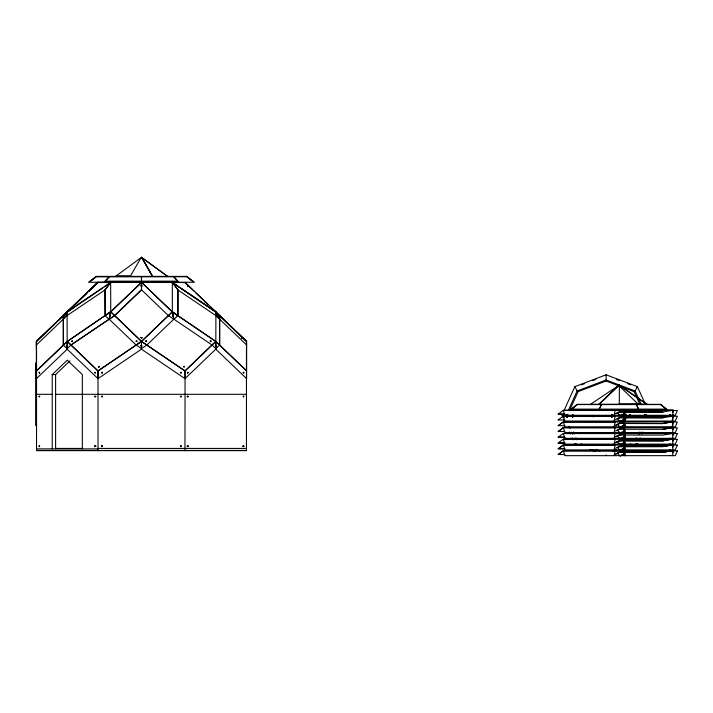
<?xml version="1.0" encoding="UTF-8"?>
<svg xmlns="http://www.w3.org/2000/svg" width="713" height="713" viewBox="0 0 713 713"><rect width="100%" height="100%" fill="white"/><g stroke="black" fill="none" stroke-linecap="round" stroke-linejoin="round"><path stroke-width="1.07" d="M72.503 341.224L72.271 341.456M136.905 341.224L136.646 341.482M39.589 372.739L39.536 372.507M67.468 346.028L67.236 346.063M95.337 372.739L95.15 372.89M243.775 372.739L243.365 372.783M243.489 396.285L243.721 396.41M243.775 446.285L243.632 446.097M625.256 435.358L623.055 433.326L673.286 433.21L662.947 435.082L619.517 435.082M672.947 439.065L623.456 438.985L615.56 442.63L623.456 438.985M672.6 415.287L673.286 410.492M672.6 421.053L673.286 416.267M672.6 426.82L673.286 422.034M672.956 427.542L672.671 429.716M672.6 432.586L673.286 427.8M672.956 433.308L623.055 433.308L617.226 435.955L620.141 438.638L624.998 436.454M672.6 438.352L673.286 433.566M672.6 444.128L673.286 439.333M672.6 449.894L673.286 445.099M672.956 450.607L672.671 452.782M672.6 455.66L673.286 450.866M39.616 396.58L39.634 396.41M39.358 446.097L39.456 445.946M187.867 396.58L187.84 396.74M672.671 412.417L672.947 410.492M672.261 421.053L672.947 416M672.261 426.82L672.947 421.766M672.671 435.483L672.947 433.566M672.671 441.249L672.947 439.333M672.671 447.015L672.947 444.832M98.964 366.598L98.929 367.043M614.08 415.287L615.114 410.492M614.08 421.053L615.114 416.089L563.341 416.107L558.163 419.895M614.08 426.82L615.114 422.034M614.08 432.586L615.114 427.8M614.08 438.352L615.114 433.566M614.08 444.128L615.114 439.333M614.08 449.894L615.114 445.099M614.08 455.66L615.114 450.866M36.327 345.021L67.093 315.538L105.034 289.915L110.649 282.295L110.756 311.911L109.178 319.192L136.13 345.021L141.495 348.657L146.86 345.021L173.838 319.148L172.243 311.848L173.892 319.192L212.037 344.976L215.861 348.657L219.657 345.021L219.666 319.148L215.87 311.875L172.261 282.544M183.856 366.616L183.981 366.66M141.557 282.357L172.296 311.831L215.834 341.34L246.618 370.929M177.867 315.601L177.867 289.915L172.323 282.286L177.956 289.915L177.911 315.538L173.927 319.379L168.357 315.538M177.911 315.538L172.341 311.768L141.495 341.384L97.931 370.929L97.993 378.648L141.468 349.183L141.531 341.34L110.667 311.786L67.28 341.509L36.541 370.974M598.938 404.503L618.804 385.243M619.312 386.072L638.269 404.235M619.312 404.235L619.365 385.885M187.617 372.783L187.938 372.436L187.751 372.89M173.553 276.608L177.573 281.154L105.426 281.154L109.445 276.608M95.168 446.08L95.016 446.32M564.126 410.296L574.838 386.642L606.112 374.797L637.377 386.642L645.417 404.387M565.552 416.499L566.443 414.529M568.225 410.608L577.12 390.974L606.112 379.993L635.105 390.974L641.335 404.717M566.55 417.185L567.887 414.235M569.669 410.305L578.136 391.615L606.112 381.018L634.089 391.615L639.882 404.405M635.426 439.814L636.317 437.844M638.099 433.914L638.991 431.944M639.552 434.164L640.443 432.203M639.169 439.876L640.06 437.898M641.843 433.959L642.743 431.989M598.635 410.233L601.629 404.324L598.688 410.233M142.199 258.097L152.52 276.163M167.626 276.537L141.566 257.384M110.622 282.384L67.067 311.786L63.359 319.192L63.332 345.021L63.323 319.148L64.348 317.374M66.247 313.738L67.191 311.911L72.833 308.239M95.016 396.633L95.845 396.41M140.702 257.919L115.925 276.091L130.434 276.091L140.791 258.097M638.509 409.021L636.237 404.547M243.391 446.106L242.901 446.32M177.867 289.915L215.861 315.601L246.671 345.021M185.122 282.357L246.653 341.34L246.618 378.648L215.789 349.183L215.843 341.322L185.068 370.929L184.97 450.643M146.103 341.188L146.522 341.429L146.308 341.028M168.357 315.601L141.557 289.852L141.495 276.359L141.441 289.915L114.633 315.601L109.062 319.379L105.096 315.565L110.649 311.768L141.495 341.509L184.97 370.974L215.861 341.384M185.068 378.648L185.068 370.929L141.495 341.384L141.468 349.183L185.006 378.648L215.807 349.183L215.905 311.768L172.368 282.384M219.871 319.335L215.905 315.538M210.495 341.188L210.914 341.429L210.7 341.028M619.125 385.145L590.507 404.324M647.208 404.503L619.196 385.189M590.631 404.503L647.377 404.289M141.37 257.268L167.715 276.43M90.48 281.287L96.282 276.706L186.788 276.608L192.51 281.287M243.489 372.436L243.605 372.596M104.027 282.259L109.445 276.386M185.006 282.544L97.824 282.286L63.127 315.565L63.127 319.335M187.786 286.359L188.33 285.788M187.867 286.439L188.41 285.868M215.923 311.768L219.631 319.192L219.595 345.021M219.862 315.538L219.8 319.379M241.921 338.247L242.465 337.686M242.081 338.399L242.625 337.837M242.162 338.479L242.705 337.917M75.132 304.46L86.95 293.123L75.952 303.729M88.528 291.608L97.815 282.295L36.345 341.34L36.416 348.657M57.031 321.866L36.541 341.509L36.541 450.643L246.457 450.643L246.457 341.509L211.77 308.266L246.618 341.465M58.609 320.351L72.013 307.508M89.348 290.886L94.517 286.118M95.658 284.844L98.02 282.58M141.441 282.295L110.693 311.831L109.089 319.192L70.961 344.976L67.129 348.657L63.332 345.021L67.12 341.34L67.254 349.183L36.408 378.648L36.354 341.322L71.184 308.239M110.756 311.911L141.495 282.544M52.218 448.869L52.218 374.575L67.28 360.145L82.334 374.575L82.334 448.869M141.441 289.852L114.633 315.601L70.988 345.021M52.218 374.575L55.614 374.575L69.874 360.903M172.323 282.286L172.323 311.911L141.495 341.509L98.02 370.974L98.02 450.643M598.849 404.396L618.144 385.902M187.154 396.41L187.786 396.357M636.816 387.15L637.377 386.642L635.105 390.974L634.089 391.615M569.99 410.233L577.156 404.324L660.791 404.351L667.867 410.233M666.058 409.253L660.764 404.574L577.093 404.574L571.799 409.253M577.156 404.547L571.799 409.119L666.058 409.119L664.534 407.854M39.545 372.48L39.554 372.828M215.62 346.179L215.763 346.063M187.84 445.937L187.706 446.374M615.114 421.944L563.341 421.873L558.163 425.661L564.821 425.732M558.208 425.732L563.35 421.944L623.661 421.944M564.821 431.508L558.199 431.436L563.35 427.711L615.114 427.711M563.297 444.939L615.114 444.921L563.35 444.921L558.163 448.735L564.821 448.807M563.35 445.01L558.208 448.807L564.812 448.735M563.35 450.687L558.163 454.502L564.821 454.573M558.208 454.573L563.35 450.776L615.114 450.776M102.61 288.052L67.405 312.098M104.419 286.876L109.829 283.159M67.218 341.42L110.675 311.759M136.13 345.021L141.495 341.384M215.861 315.601L215.932 311.786M246.6 370.894L215.718 341.509L172.296 311.955M625.256 412.292L623.055 410.233L617.226 412.863L620.105 415.51L624.998 413.38M625.969 418.709L620.141 421.338L617.226 418.656L623.055 416.009L673.286 416L623.456 415.911L615.56 419.565M624.962 419.092L620.141 421.338M617.226 424.404L623.055 421.775L625.256 423.825M623.456 421.677L615.56 425.331L623.465 421.766L673.286 421.677L623.465 421.766M620.141 427.105L624.998 424.921L620.141 427.105L617.226 424.422M619.472 429.235L662.947 429.315L673.286 427.444L623.456 427.444L615.524 431.017M624.998 430.688L620.141 432.871L617.226 430.189L623.109 427.542L625.256 429.591M624.962 436.392L620.141 438.638M624.998 442.22L620.141 444.413L617.226 441.721L623.091 439.155M620.141 450.179L624.962 447.924L620.141 450.179L617.226 447.47L623.091 444.921L673.286 444.743L662.938 446.534L619.517 446.614L662.947 446.614L673.286 444.832L623.456 444.752L615.524 448.317M617.226 453.236L623.055 450.607L673.286 450.598L623.456 450.518L615.56 454.172L623.456 450.518M624.962 453.691L620.105 455.883L624.998 453.753M581.541 384.833L584.615 383.665M592.806 380.564L595.872 379.405M612.324 451.008L616.469 449.44M627.868 445.117L630.978 443.941M615.31 450.072L613.269 450.848L615.364 450.099M627.574 445.429L629.615 444.654M627.69 445.429L629.748 444.654M616.469 451.044L620.604 449.475M631.994 445.162L637.377 443.816L633.349 445.349M618.216 451.071L622.253 449.546M95.105 445.946L95.845 446.097M662.947 412.016L619.472 411.936L662.947 412.016L673.286 410.144L623.456 410.144L615.56 413.798L623.465 410.144M662.947 417.782L619.508 417.693L662.947 417.782L673.286 416M662.938 423.46L673.277 421.677L662.947 423.549L619.472 423.469L662.947 423.549M662.938 440.768L673.277 438.985L662.947 440.848L619.472 440.768L662.947 440.848M662.938 452.3L673.277 450.518L662.947 452.381L619.472 452.3L662.947 452.381M130.604 276.323L115.239 276.359M186.788 276.386L96.202 276.386L88.537 282.259L194.453 282.259L186.717 276.359M186.788 276.608L96.202 276.608L90.48 281.154M215.486 345.841L215.718 346.179M36.541 394.307L52.218 394.307M55.721 394.307L246.457 394.307M95.292 396.633L95.845 396.633M187.154 396.633L187.706 396.41M619.365 404.057L638.322 404.057M673.286 410.233L563.35 410.323L558.163 414.128M615.114 410.412L563.297 410.34M623.447 410.492L563.35 410.492L564.928 415.287L675.309 415.287L677.35 410.492L668.856 410.492M564.812 414.128L558.199 414.128L564.821 414.2M669.872 415.153L670.603 415.153M563.297 416.107L623.652 416.267M668.856 416.267L677.35 416.267L675.309 421.053L625.622 421.053L623.893 417.221M564.821 419.966L558.208 419.966M625.31 421.053L564.928 421.053L563.35 416.178M668.856 422.034L677.35 422.034L675.309 426.82L625.622 426.82L623.893 422.987M625.31 426.82L564.928 426.82L563.35 422.034M615.114 433.477L563.341 433.406L558.163 437.203M669.872 433.7L670.496 433.566M564.812 437.203L558.199 437.203L564.821 437.274M669.872 438.228L670.496 438.352M615.114 439.155L563.341 439.172L558.163 442.969L564.821 443.04M669.872 439.466L670.603 439.333M564.812 442.969L558.208 443.04M669.872 443.994L670.603 443.994M672.947 445.055L629.481 444.921M187.154 446.097L187.974 446.097M242.901 446.097L243.721 446.097M95.292 446.32L95.845 446.32M187.154 446.32L187.706 446.32M55.721 448.424L82.289 448.424M98.02 448.424L246.457 448.424M36.541 448.869L98.02 448.869M670.603 449.76L669.962 449.894M36.541 450.42L246.457 450.42M669.872 455.527L670.603 455.527M616.344 379.405L619.419 380.564M627.609 383.665L630.675 384.833M581.247 443.941L584.348 445.117M595.747 449.44L599.891 451.008M582.476 444.654L584.651 445.429M580.222 445.162L574.838 443.816L578.876 445.349M591.612 449.475L595.756 451.044M589.972 449.546L594.009 451.071M173.553 276.386L178.972 282.259M636.29 404.351L639.222 410.233M67.138 315.601L67.209 312M36.399 370.894L67.191 341.384L97.993 370.929L67.254 341.465M578.136 391.615L577.12 390.974L574.838 386.642L575.4 387.15M647.226 404.503L618.929 385.065M174.07 283.765L178.58 286.876M180.38 288.052L215.718 312.044M564.304 416.918L561.889 415.224L562.78 417.203M187.546 277.348L191.681 280.521M662.234 405.947L660.701 404.547M625.265 417.978L623.055 416.027L625.256 418.059M617.262 412.943L620.105 415.51M625.265 435.278L623.091 433.388M617.226 453.254L620.141 455.946M184.97 282.58L194.462 291.608M196.039 293.123L207.866 304.46M172.243 311.911L141.415 282.286M97.993 378.648L67.191 349.183L67.093 311.848M563.297 427.64L677.35 427.8L675.309 432.586L564.928 432.586L563.35 427.8M558.208 431.508L563.35 427.622M618.011 386.072L599.045 404.235M110.738 282.544L104.998 289.852L105.123 315.601L105.078 289.852M142.743 259.06L151.922 275.316M130.417 276.056L130.675 276.359M141.441 257.188L152.377 276.359M645.782 414.529L646.664 416.499M644.338 414.235L645.229 416.205M573.234 431.944L574.125 433.914M575.908 437.844L576.799 439.814M569.108 426.312L569.999 428.281M571.781 432.203L572.673 434.164M563.671 419.173L565.017 422.132M569.482 431.989L570.373 433.959M572.165 437.898L573.056 439.876M623.893 411.454L625.622 415.287M623.893 428.754L625.622 432.586M623.893 434.52L625.622 438.352M623.893 440.295L625.622 444.128M623.893 446.062L625.622 449.894M623.893 451.828L625.622 455.66M623.911 413.371L624.454 415.287M623.911 419.137L624.454 421.053M623.911 424.903L624.454 426.82M623.911 430.67L624.454 432.586M623.911 436.436L624.454 438.352M623.911 442.212L624.454 444.128M623.911 447.978L624.454 449.894M623.911 453.744L624.454 455.66M623.715 413.371L624.125 415.287M623.715 419.137L624.125 421.053M623.715 424.903L624.125 426.82M623.715 430.67L624.125 432.586M623.715 436.436L624.125 438.352M623.715 442.212L624.125 444.128M623.715 447.978L624.125 449.894M623.715 453.744L624.125 455.66M673.286 427.533L662.947 429.315M673.019 410.492L673.019 411.276M673.125 414.503L673.019 415.287M673.019 416.267L673.019 417.052M672.796 410.492L672.796 411.276M672.796 414.503L672.796 415.287M672.796 416.267L672.796 417.052M672.689 414.503L672.689 415.287M670.603 414.503L670.496 415.287M670.318 414.503L670.318 415.287M670.229 414.503L670.273 415.287M670.158 414.503L670.158 415.287M669.872 414.503L670.006 415.287M646.406 414.503L646.406 415.287M646.299 414.503L646.299 415.287M646.076 414.503L645.969 415.287M630.274 414.503L630.274 415.287M630.158 414.503L630.158 415.287M629.935 414.503L629.935 415.287M629.829 414.503L629.829 415.287M626.362 414.503L626.362 415.287M626.174 414.503L626.174 415.287M626.05 414.503L626.05 415.287M622.556 410.492L622.556 411.276M622.556 414.503L622.556 415.287M622.556 416.267L622.556 417.052M622.449 410.492L622.449 411.276M622.449 414.503L622.449 415.287M622.449 416.267L622.449 417.052M622.226 410.492L622.226 411.276M622.226 414.503L622.226 415.287M622.226 416.267L622.226 417.052M622.119 410.492L622.119 411.276M622.119 414.503L622.119 415.287M622.119 416.267L622.119 417.052M612.146 414.503L612.111 415.287M612.111 416.267L612.146 417.052M611.772 414.503L611.772 415.287M611.727 416.267L611.727 417.052M606.112 374.797L606.112 381.018M606.112 454.93L606.112 455.66M593.412 415.376L593.421 416.927M572.869 414.503L572.869 415.287M572.869 416.267L572.869 417.052M572.762 414.503L572.762 415.287M572.762 416.267L572.762 417.052M572.539 414.503L572.539 415.287M572.539 416.267L572.539 417.052M567.236 414.503L567.236 415.287M567.236 416.267L567.236 417.052M567.2 414.503L567.2 415.287M567.2 416.267L567.2 417.052M567.067 414.503L566.987 415.287M566.987 416.267L566.987 417.052M566.817 414.503L566.817 415.287M566.817 416.267L566.862 417.052M55.614 374.575L55.614 448.869M35.65 363.024L35.65 425.572M109.722 315.654L110.23 315.592L109.74 315.592M71.746 341.215C72.583 342.846 73.127 339.584 71.746 341.215M98.421 366.785C99.25 368.416 99.802 365.154 98.421 366.785M109.463 315.654C110.301 317.285 110.845 314.014 109.463 315.654M136.138 341.215C136.976 342.846 137.52 339.584 136.138 341.215M39.028 372.525C39.438 374.575 40.231 371.134 39.028 372.525M39.028 396.375C39.438 398.424 40.231 394.984 39.028 396.375M39.028 446.062C39.438 448.112 40.231 444.671 39.028 446.062M66.906 345.805C67.316 347.855 68.109 344.415 66.906 345.805M94.776 372.525C95.185 374.575 95.988 371.134 94.776 372.525M94.776 396.375C95.185 398.424 95.988 394.984 94.776 396.375M94.776 446.062C95.185 448.112 95.988 444.671 94.776 446.062M187.466 372.525C187.876 374.575 188.669 371.134 187.466 372.525M187.466 396.375C187.876 398.424 188.669 394.984 187.466 396.375M187.466 446.062C187.876 448.112 188.669 444.671 187.466 446.062M215.335 345.805C215.709 347.846 216.6 344.424 215.335 345.805M243.213 372.525C243.596 374.557 244.47 371.161 243.213 372.525M243.213 396.375C243.596 398.407 244.47 395.011 243.213 396.375M243.213 446.062C243.596 448.094 244.47 444.698 243.213 446.062M101.807 372.605L102.342 372.739L101.807 372.605M101.807 396.446L102.342 396.588L101.807 396.446M101.807 446.142L102.342 446.285L101.807 446.142M141.227 345.885L141.762 346.028L141.227 345.885M180.647 372.605L181.182 372.739L180.746 372.614M180.647 396.446L181.182 396.588L180.746 396.464M180.647 446.142L181.182 446.285L180.746 446.151M101.549 372.525C102.2 374.637 103.198 371.054 101.549 372.525M101.549 396.375C102.2 398.487 103.198 394.904 101.549 396.375M101.549 446.062C102.2 448.183 103.198 444.591 101.549 446.062M140.969 345.805C141.62 347.926 142.618 344.334 140.969 345.805M180.389 372.525C181.04 374.637 182.038 371.054 180.389 372.525M180.389 396.375C181.04 398.487 182.038 394.904 180.389 396.375M180.389 446.062C181.04 448.183 182.038 444.591 180.389 446.062M141.227 285.895L141.762 285.993L141.263 285.851M141.227 337.712L141.762 337.81L141.263 337.668M140.969 285.842L142.047 285.949L140.969 285.842M140.969 337.659L142.047 337.766L140.969 337.659M172.778 315.538L173.232 315.823L172.804 315.485M145.853 340.974C146.308 342.926 147.546 340.101 145.853 340.974M172.528 315.413C172.983 317.365 174.222 314.531 172.528 315.413M183.58 366.544C184.025 368.496 185.273 365.662 183.58 366.544M210.246 340.974C210.7 342.926 211.939 340.101 210.246 340.974M677.35 433.566L675.309 438.352L564.928 438.352L563.35 433.566L677.35 433.566M677.35 439.333L675.309 444.128L564.928 444.128L563.35 439.333L677.35 439.333M677.35 445.099L675.309 449.894L564.928 449.894L563.35 445.099L677.35 445.099M677.35 450.866L675.309 455.66L564.928 455.66L563.35 450.866L677.35 450.866M623.456 433.21L615.524 436.784L623.465 433.299M611.977 415.287L611.977 414.503L611.897 415.287M611.977 417.052L611.977 416.267L611.897 417.052"/></g></svg>
